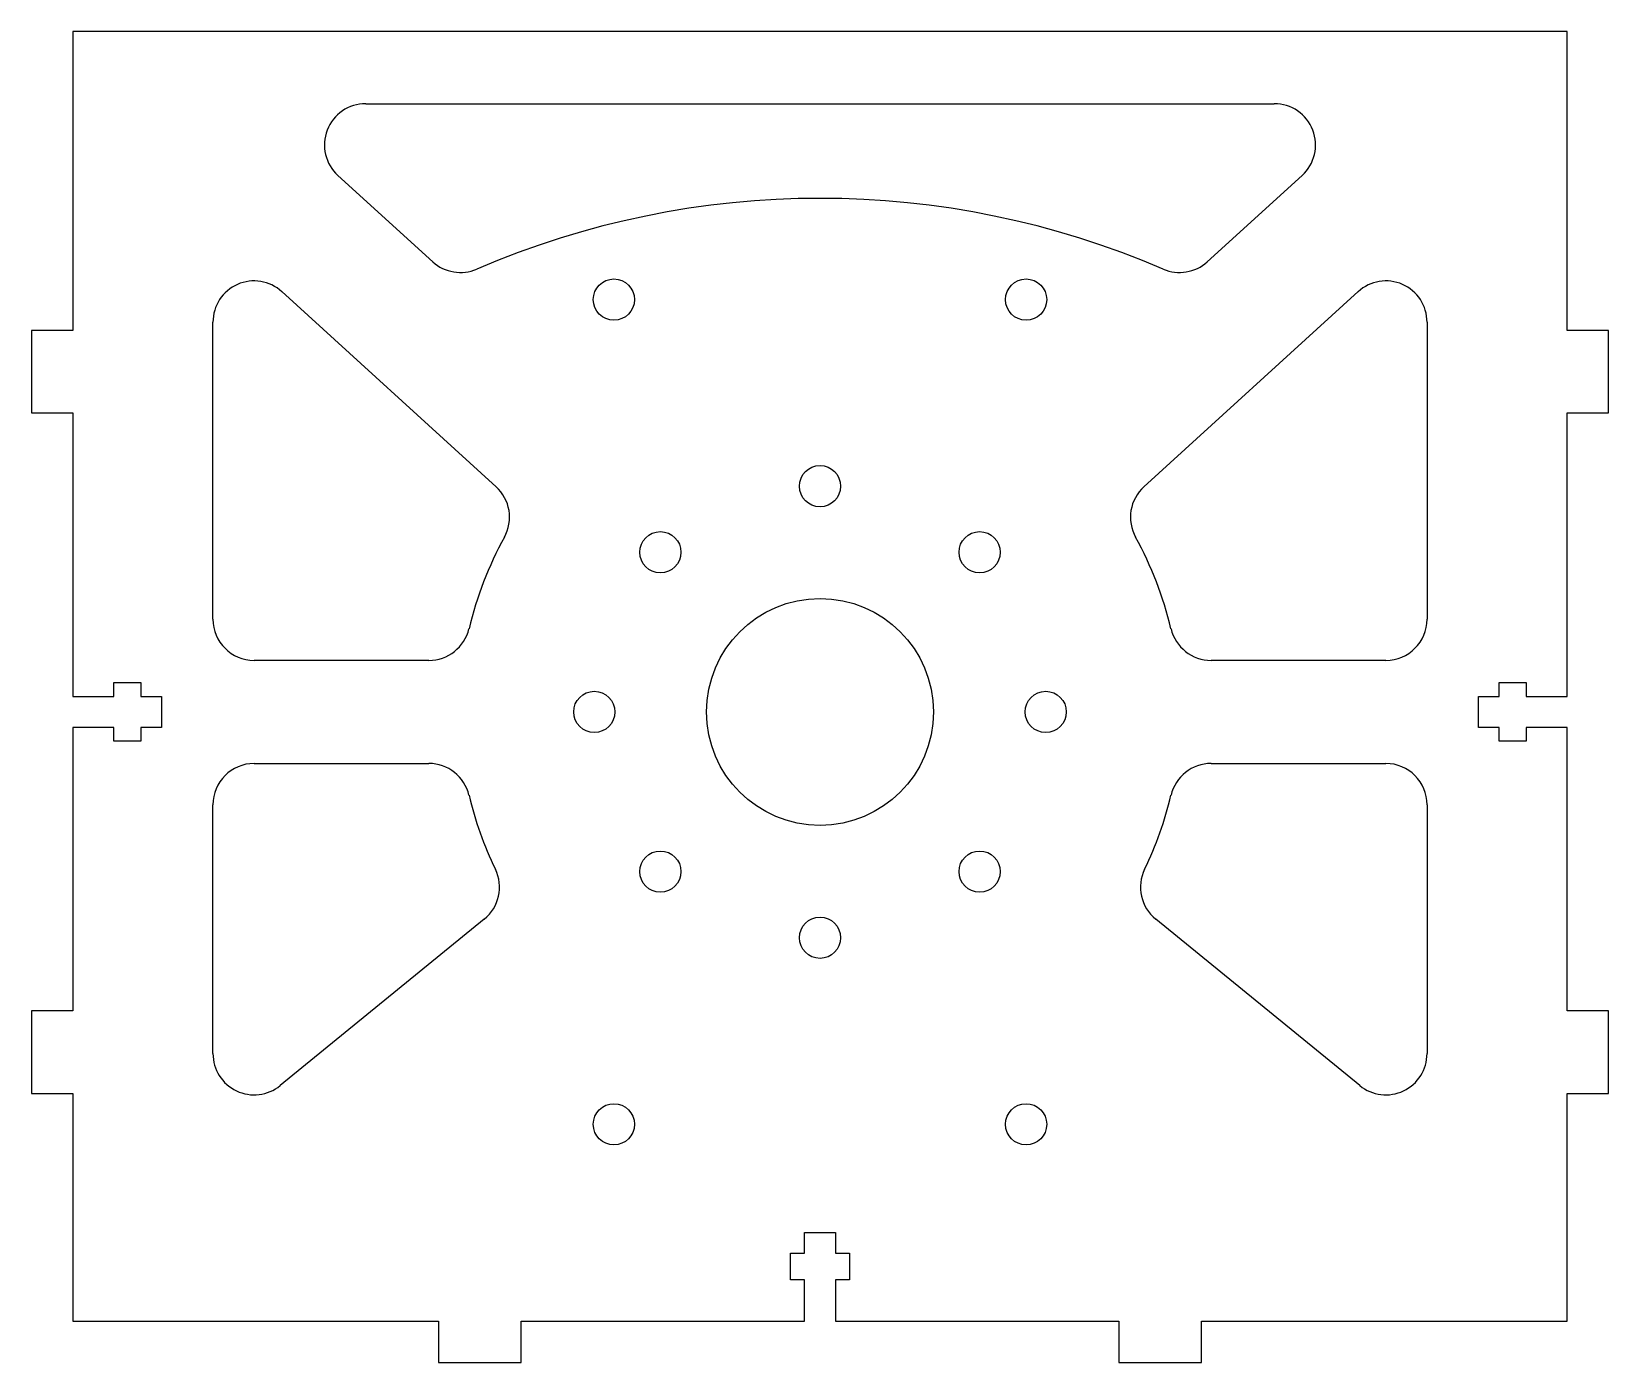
# Model space of a CAD drawing. Header units: millimetres. Extents: x 141 to 294, y 3 to 132.
import ezdxf

# ---------------------------------------------------------------- set-up
doc = ezdxf.new("R2010")
doc.units = ezdxf.units.MM

msp = doc.modelspace()

# ---------------------------------------------------------------- linework, layer by layer
at = {"color": 7, "linetype": 'Continuous', "lineweight": 25}
for p, q in [((145, 132), (145, 103)), ((290, 132), (145, 132)), ((290, 103), (290, 132)), ((173.42, 125), (261.58, 125)), ((179.93, 109.67), (170.73, 118.04)), ((264.27, 118.04), (255.07, 109.67)), ((165.29, 106.77), (186.07, 87.85)), ((248.93, 87.85), (269.71, 106.77)), ((141, 103), (141, 95)), ((145, 103), (141, 103)), ((158.6, 75), (158.6, 103.81)), ((276.4, 103.81), (276.4, 75)), ((294, 103), (290, 103)), ((294, 95), (294, 103)), ((141, 95), (145, 95)), ((145, 95), (145, 67.5)), ((290, 95), (294, 95)), ((290, 67.5), (290, 95)), ((179.55, 71), (162.6, 71)), ((272.4, 71), (255.45, 71)), ((149, 68.85), (151.6, 68.85)), ((149, 67.5), (149, 68.85)), ((151.6, 68.85), (151.6, 67.5)), ((283.4, 68.85), (286, 68.85)), ((283.4, 67.5), (283.4, 68.85)), ((286, 68.85), (286, 67.5)), ((145, 67.5), (149, 67.5)), ((151.6, 67.5), (153.6, 67.5)), ((153.6, 67.5), (153.6, 64.5)), ((281.4, 67.5), (283.4, 67.5)), ((281.4, 64.5), (281.4, 67.5)), ((286, 67.5), (290, 67.5)), ((145, 64.5), (145, 37)), ((149, 64.5), (145, 64.5)), ((149, 63.15), (149, 64.5)), ((151.6, 64.5), (151.6, 63.15)), ((153.6, 64.5), (151.6, 64.5)), ((283.4, 64.5), (281.4, 64.5)), ((283.4, 63.15), (283.4, 64.5)), ((286, 64.5), (286, 63.15)), ((290, 64.5), (286, 64.5)), ((290, 37), (290, 64.5)), ((151.6, 63.15), (149, 63.15)), ((286, 63.15), (283.4, 63.15)), ((162.6, 61), (179.55, 61)), ((255.45, 61), (272.4, 61)), ((158.6, 32.86), (158.6, 57)), ((276.4, 57), (276.4, 32.86)), ((184.93, 45.9), (165.13, 29.76)), ((269.87, 29.76), (250.07, 45.9)), ((141, 37), (141, 29)), ((145, 37), (141, 37)), ((294, 37), (290, 37)), ((294, 29), (294, 37)), ((141, 29), (145, 29)), ((145, 29), (145, 6.9)), ((290, 29), (294, 29)), ((290, 6.9), (290, 29)), ((216, 15.5), (219, 15.5)), ((216, 13.5), (216, 15.5)), ((219, 15.5), (219, 13.5)), ((214.65, 13.5), (216, 13.5)), ((214.65, 10.9), (214.65, 13.5)), ((219, 13.5), (220.35, 13.5)), ((220.35, 13.5), (220.35, 10.9)), ((216, 10.9), (214.65, 10.9)), ((216, 6.9), (216, 10.9)), ((219, 10.9), (219, 6.9)), ((220.35, 10.9), (219, 10.9)), ((145, 6.9), (180.5, 6.9)), ((180.5, 6.9), (180.5, 2.9)), ((188.5, 6.9), (216, 6.9)), ((188.5, 2.9), (188.5, 6.9)), ((219, 6.9), (246.5, 6.9)), ((246.5, 6.9), (246.5, 2.9)), ((254.5, 6.9), (290, 6.9)), ((254.5, 2.9), (254.5, 6.9)), ((180.5, 2.9), (188.5, 2.9)), ((246.5, 2.9), (254.5, 2.9))]:
    msp.add_line(p, q, dxfattribs=at)
for centre, radius in [((197.5, 106), 2), ((237.5, 106), 2), ((217.5, 87.9), 2), ((202.01, 81.49), 2), ((232.99, 81.49), 2), ((217.5, 66), 11), ((195.6, 66), 2), ((239.4, 66), 2), ((202.01, 50.51), 2), ((232.99, 50.51), 2), ((217.5, 44.1), 2), ((197.5, 26), 2), ((237.5, 26), 2)]:
    msp.add_circle(centre, radius, dxfattribs=at)
for centre, radius, start, end in [((173.42, 121), 4, 90, 227.687), ((261.58, 121), 4, 312.313, 90), ((217.5, 31.63), 84.19, 66.7032, 113.2968), ((182.62, 112.63), 4, 227.687, 293.2968), ((252.38, 112.63), 4, 246.7032, 312.313), ((162.6, 103.81), 4, 47.687, 180), ((272.4, 103.81), 4, 0, 132.313), ((183.38, 84.89), 4, 331.0294, 47.687), ((251.62, 84.89), 4, 132.313, 208.9706), ((217.5, 66), 35, 151.0294, 166.6576), ((217.5, 66), 35, 13.3424, 28.9706), ((162.6, 75), 4, 180, 270), ((272.4, 75), 4, 270, 0), ((179.55, 75), 4, 270, 346.6576), ((255.45, 75), 4, 193.3424, 270), ((162.6, 57), 4, 90, 180), ((179.55, 57), 4, 13.3424, 90), ((255.45, 57), 4, 90, 166.6576), ((272.4, 57), 4, 0, 90), ((217.5, 66), 35, 193.3424, 205.8436), ((217.5, 66), 35, 334.1564, 346.6576), ((182.4, 49), 4, 309.186, 25.8436), ((252.6, 49), 4, 154.1564, 230.814), ((162.6, 32.86), 4, 180, 309.186), ((272.4, 32.86), 4, 230.814, 0)]:
    msp.add_arc(centre, radius, start, end, dxfattribs=at)

doc.saveas('drawing.dxf')
